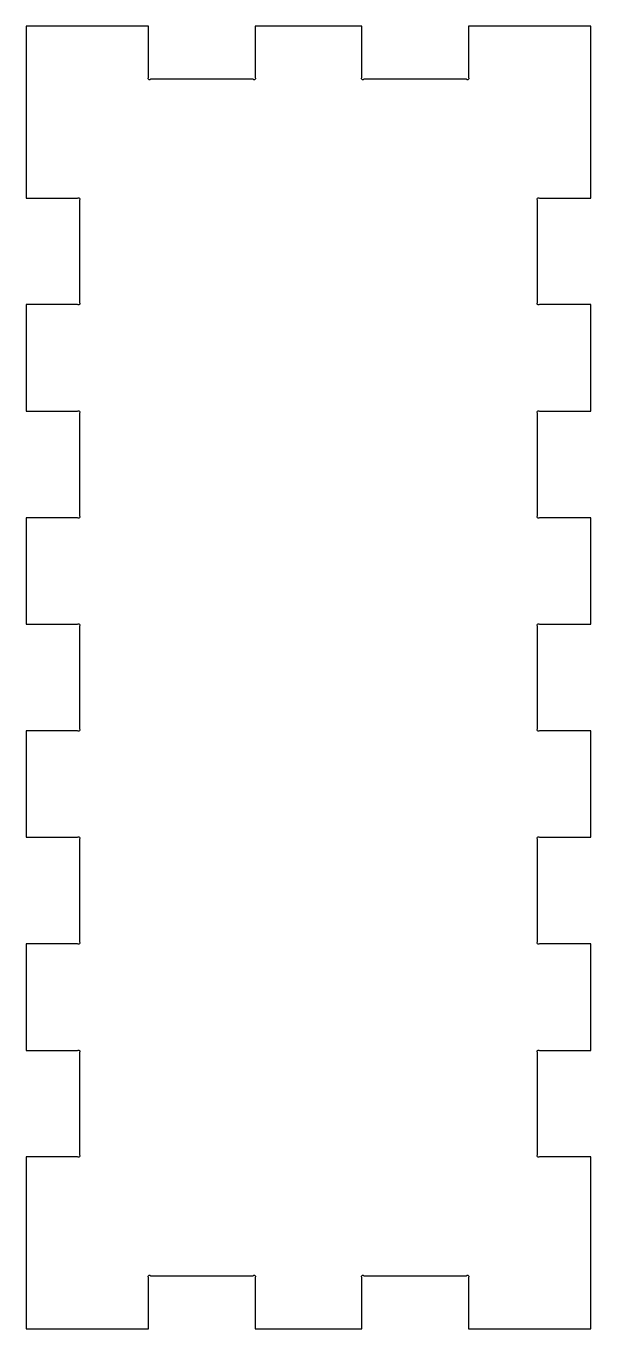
# Model space of a CAD drawing. Header units: millimetres. Extents: x -27 to 27, y -61 to 61.
import ezdxf

# ---------------------------------------------------------------- set-up
doc = ezdxf.new("R2010")
doc.units = ezdxf.units.MM
doc.layers.get('0').update_dxf_attribs({"linetype": 'CONTINUOUS'})

msp = doc.modelspace()

# ---------------------------------------------------------------- linework, layer by layer
msp.add_lwpolyline([(26.5, -35), (26.5, -25), (21.68, -25, -1.000001), (21.5, -24.82), (21.5, -15.18, -1.000001), (21.68, -15), (26.5, -15), (26.5, -5), (21.68, -5, -1.000001), (21.5, -4.82), (21.5, 4.82, -1.000001), (21.68, 5), (26.5, 5), (26.5, 15), (21.68, 15, -1.000001), (21.5, 15.18), (21.5, 24.82, -1.000001), (21.68, 25), (26.5, 25), (26.5, 35), (21.68, 35, -1.000001), (21.5, 35.18), (21.5, 44.82, -1.000001), (21.68, 45), (26.5, 45), (26.5, 61.15), (15, 61.15), (15, 56.33, -1.000001), (14.82, 56.15), (5.18, 56.15, -1.000001), (5, 56.33), (5, 61.15), (-5, 61.15), (-5, 56.33, -1.000001), (-5.18, 56.15), (-14.82, 56.15, -1.000001), (-15, 56.33), (-15, 61.15), (-26.5, 61.15), (-26.5, 45), (-21.68, 45, -1.000001), (-21.5, 44.82), (-21.5, 35.18, -1.000001), (-21.68, 35), (-26.5, 35), (-26.5, 25), (-21.68, 25, -1.000001), (-21.5, 24.82), (-21.5, 15.18, -1.000001), (-21.68, 15), (-26.5, 15), (-26.5, 5), (-21.68, 5, -1.000001), (-21.5, 4.82), (-21.5, -4.82, -1.000001), (-21.68, -5), (-26.5, -5), (-26.5, -15), (-21.68, -15, -1.000001), (-21.5, -15.18), (-21.5, -24.82, -1.000001), (-21.68, -25), (-26.5, -25), (-26.5, -35), (-21.68, -35, -1.000001), (-21.5, -35.18), (-21.5, -44.82, -1.000001), (-21.68, -45), (-26.5, -45), (-26.5, -61.15), (-15, -61.15), (-15, -56.33, -1.000001), (-14.82, -56.15), (-5.18, -56.15, -1.000001), (-5, -56.33), (-5, -61.15), (5, -61.15), (5, -56.33, -1.000001), (5.18, -56.15), (14.82, -56.15, -1.000001), (15, -56.33), (15, -61.15), (26.5, -61.15), (26.5, -45), (21.68, -45, -1.000001), (21.5, -44.82), (21.5, -35.18, -1.000001), (21.68, -35)], format="xyb", close=True)

doc.saveas('drawing.dxf')
